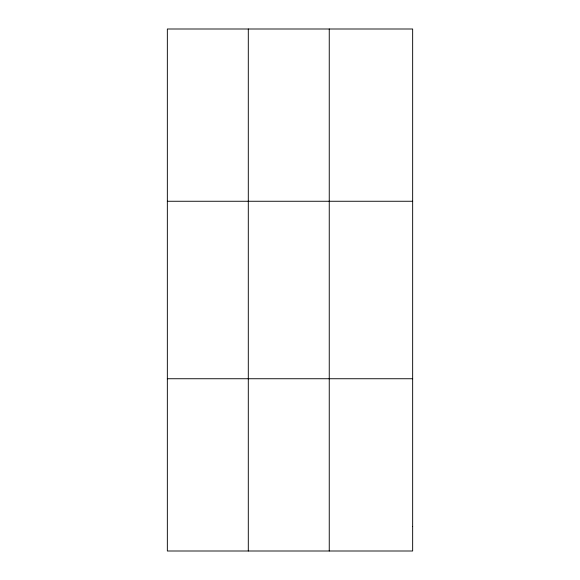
<?xml version="1.0" encoding="UTF-8"?>
<svg xmlns="http://www.w3.org/2000/svg" width="580" height="580" viewBox="0 0 580 580"><rect width="100%" height="100%" fill="white"/><g stroke="black" fill="none" stroke-linecap="round" stroke-linejoin="round"><path stroke-width="0.87" d="M248.298 29L248.298 551M329.251 29L329.251 551M167.344 201.26L412.655 201.26M167.344 378.74L412.655 378.74M412.655 526.393L412.655 551L167.344 551L167.344 29L412.655 29L412.655 526.393"/></g></svg>
